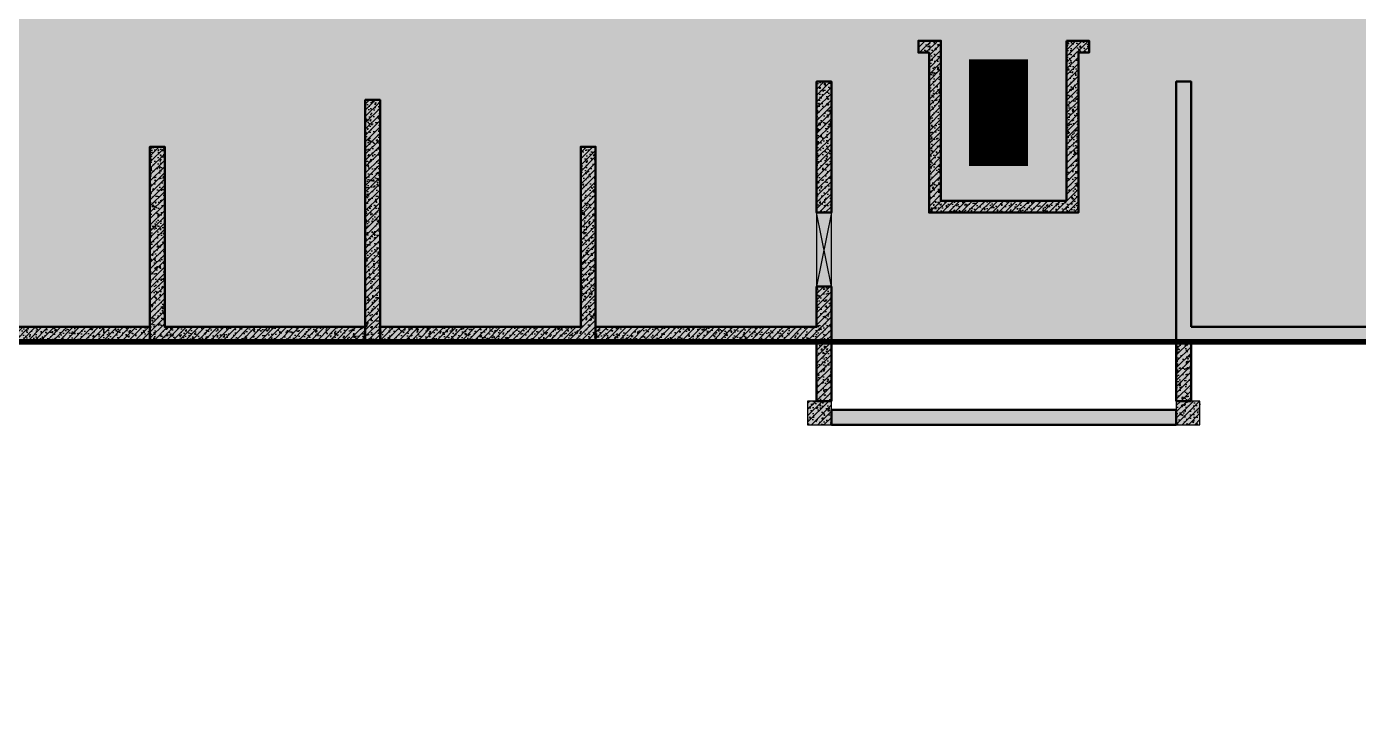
# Model space of a CAD drawing. Extents: x -1338203 to 1886333, y -530034 to 1031844.
# Drawn here: x 766316 to 788791, y -410987 to -399434 of the extents above; entities that cross this region are included whole.
import ezdxf

# ---------------------------------------------------------------- set-up
doc = ezdxf.new("R2010")
doc.units = 0
doc.header["$LTSCALE"] = 1000
doc.header["$MEASUREMENT"] = 0
for name, color, linetype in [('p-a-core', 1, 'Continuous'), ('S-08-墙柱B2_B1$0$0S-CC-LINE', 52, 'Continuous'), ('S-08-墙柱B2_B1$0$0S-CW-HATCH', 251, 'Continuous'), ('S-08-墙柱B2_B1$0$0S-CW-HATCH-UP', 251, 'Continuous'), ('S-08-墙柱B2_B1$0$0S-S-HOLE', 55, 'Continuous')]:
    doc.layers.add(name, color=color, linetype=linetype)
doc.layers.add('p-h-walkable', color=7, linetype='Continuous', lineweight=70, true_color=0xf0f0f0)
doc.layers.add('S-08-墙柱B2_B1$0$0S-CW-LINE', color=7, linetype='Continuous', lineweight=50)
pattern_1 = [(45, (761506.6001984025, -402460.9265819573), (-53.03300858899106, 53.03300858899107), []), (49.99999999999999, (761506.6001984025, -402460.9265819573), (215.178054780226, -18.82564049477853), [22.5, -247.5]), (355, (761506.6001984025, -402460.9265819573), (-41.6254000839, 225.6576401100035), [18, -198]), (100.4514, (761524.5317024025, -402462.4953839573), (173.5528145142065, 206.8318626182861), [19.122057, -210.3426336]), (46.18420000000002, (761506.6001984025, -402400.9265819573), (320.1723145876933, -49.65570429870542), [33.74999999999971, -371.2499999999977]), (96.6356, (761533.2812219025, -402405.0645740573), (280.398811664611, 292.2353612701325), [28.6830864, -315.5139]), (351.1842, (761506.6001984025, -402400.9265819573), (280.3985835400882, 292.2355802775974), [27, -297]), (21, (761536.6001984025, -402415.9265819573), (179.0721156355385, -120.7856671996016), [22.5, -247.5]), (326.0000000000001, (761536.6001984025, -402415.9265819573), (72.99459957647451, 217.5450135140559), [18, -198]), (71.4514, (761551.5228683031, -402425.9920637573), (252.066788574447, 96.75914901298572), [19.122057, -210.3426336]), (37.50000000000001, (761506.6001984025, -402460.9265819573), (3.647956595187201, 99.86815614939344), [0, -195.6, 0, -201, 0, -198.75]), (7.499999999999999, (761506.6001984025, -402460.9265819573), (78.92086123264458, 118.3235135647081), [0, -114.6, 0, -191.1, 0, -75.75]), (327.5, (761439.7001984022, -402460.9265819573), (160.1467308517227, -6.766461520313927), [0, -75, 0, -234, 0, -310.5]), (317.5, (761409.7001984022, -402460.9265819573), (174.9558508027159, 30.03149469969532), [0, -97.5, 0, -155.4, 0, -220.5])]

msp = doc.modelspace()

# ---------------------------------------------------------------- hatches: boundary and pattern name
at = {"layer": 'p-h-walkable', "ltscale": 0.002}
h = msp.add_hatch(color=256, dxfattribs=at)
h.dxf.hatch_style = 1
h.paths.add_polyline_path([(728556.4094088443, -320761.2911765109), (728556.3547588947, -348211.5017243018), (746356.3484443948, -348211.5017242723), (750916.3484443898, -338175.0097184044), (842896.3491870692, -338175.0097184044), (843211.3492125742, -349155.0095694998), (839116.3492611168, -349155.0095695712), (839116.3492611168, -377051.4870058745), (864906.3547584309, -377051.4870058745), (864906.3547584309, -390806.5711709709), (875856.3484613771, -395571.4871842109), (875856.348461363, -404751.4874804067), (834560.3103806074, -404751.4874803963), (839142.6757868899, -442064.2876435285), (869465.2134576387, -438340.3927054469), (871163.1928136485, -452166.5193397896), (873704.0511599232, -451854.4778597266), (877328.6078072718, -464960.3959546241), (761875.9874196091, -479139.0716770189), (761132.9487910755, -468418.2650628918), (764950.6384080613, -465209.0494699521), (763252.8257613134, -451384.280298188), (799242.4407485438, -446964.4145689445), (793807.3212043041, -404751.4870716078), (750756.3491663808, -404751.4872862076), (751556.349166161, -388854.9743852809), (648066.6070076446, -388604.4137855553), (648066.5844366426, -380374.4093295055), (641016.6027933541, -380374.4093186745), (641512.3361103976, -365348.1631979565), (660006.5996086108, -364574.4137855692), (660306.599609829, -340846.8171705838), (656406.6057762853, -340846.8171707173), (656406.6057762853, -336396.8171708743), (656656.3547443041, -340532.365631887), (656406.3547442622, -332417.3777717449), (712156.3557747989, -332417.3777717449), (712080.9374175866, -320761.2911765098)])
at = {"layer": 'S-08-墙柱B2_B1$0$0S-CW-HATCH'}
h = msp.add_hatch(color=256, dxfattribs=at)
h.dxf.hatch_style = 1
h.paths.add_polyline_path([(783866.6001984025, -399670.9265819572), (784246.6001984025, -399670.9265819572), (784246.6001984025, -399870.9265819572), (784066.6001984025, -399870.9265819572), (784066.6001984025, -402570.9265819572), (781546.6001984025, -402570.9265819572), (781546.6001984025, -399870.9265819572), (781366.6001984025, -399870.9265819572), (781366.6001984025, -399670.9265819572), (781746.6001984025, -399670.9265819572), (781746.6001984025, -402370.9265819572), (783866.6001984025, -402370.9265819572)])
h = msp.add_hatch(color=256, dxfattribs=at)
h.dxf.hatch_style = 1
h.paths.add_polyline_path([(779896.6001984025, -402570.9265819806), (779646.6001984025, -402570.9265819806), (779646.6001984025, -400360.9265819572), (779896.6001984025, -400360.9265819572)])
h = msp.add_hatch(color=256, dxfattribs=at)
h.dxf.hatch_style = 1
h.paths.add_polyline_path([(785966.6001984025, -404500.9265819572), (789646.6001984025, -404500.9265819572), (789646.6001984025, -404750.9265819572), (785716.6001984025, -404750.9265819572), (785716.6001984025, -400360.9265819572), (785966.6001984025, -400360.9265819572)])
h = msp.add_hatch(color=256, dxfattribs=at)
h.dxf.hatch_style = 1
h.paths.add_polyline_path([(772281.6001984025, -404750.9265819573), (772031.6001984025, -404750.9265819573), (772031.6001984025, -400670.9265819573), (772281.6001984025, -400670.9265819573)])
h = msp.add_hatch(color=256, dxfattribs=at)
h.dxf.hatch_style = 1
h.paths.add_polyline_path([(768396.6001984025, -404750.9265819572), (772031.6001984025, -404750.9265819572), (772031.6001984025, -404500.9265819572), (768646.6001984025, -404500.9265819572), (768646.6001984025, -401460.9265819572), (768396.6001984025, -401460.9265819572)])
h = msp.add_hatch(color=256, dxfattribs=at)
h.dxf.hatch_style = 1
h.paths.add_polyline_path([(775916.6001984025, -404750.9265819572), (772281.6001984025, -404750.9265819572), (772281.6001984025, -404500.9265819572), (775666.6001984025, -404500.9265819572), (775666.6001984025, -401460.9265819572), (775916.6001984025, -401460.9265819572)])
h = msp.add_hatch(color=256, dxfattribs=at)
h.dxf.hatch_style = 1
h.paths.add_polyline_path([(764416.6001984025, -404750.9265819572), (768396.6001984025, -404750.9265819572), (768396.6001984025, -404500.9265819572), (764666.6001984025, -404500.9265819572), (764666.6001984025, -403820.9265819573), (764416.6001984025, -403820.9265819573)])
h = msp.add_hatch(color=256, dxfattribs=at)
h.dxf.hatch_style = 1
h.paths.add_polyline_path([(779896.6001984025, -404750.9265819572), (775916.6001984025, -404750.9265819572), (775916.6001984025, -404500.9265819572), (779646.6001984025, -404500.9265819572), (779646.6001984025, -403820.9265819573), (779896.6001984025, -403820.9265819573)])
h = msp.add_hatch(color=256, dxfattribs=at)
h.dxf.hatch_style = 1
h.paths.add_polyline_path([(779896.6001984025, -404750.9265819572), (779646.6001984025, -404750.9265819572), (779646.6001984025, -405750.9265819572), (779896.6001984025, -405750.9265819572)])
h = msp.add_hatch(color=256, dxfattribs=at)
h.dxf.hatch_style = 1
h.paths.add_polyline_path([(785716.6001984025, -404750.9265819572), (785966.6001984025, -404750.9265819572), (785966.6001984025, -405750.9265819572), (785716.6001984025, -405750.9265819572)])
h = msp.add_hatch(color=256, dxfattribs=at)
h.dxf.hatch_style = 1
h.paths.add_polyline_path([(779896.6001984025, -405750.9265819572), (779496.6001984025, -405750.9265819572), (779496.6001984025, -406150.9265819572), (779896.6001984025, -406150.9265819572)])
h = msp.add_hatch(color=256, dxfattribs=at)
h.dxf.hatch_style = 1
h.paths.add_polyline_path([(786116.6001984025, -405750.9265819572), (785716.6001984025, -405750.9265819572), (785716.6001984025, -406150.9265819572), (786116.6001984025, -406150.9265819572)])
h = msp.add_hatch(color=256, dxfattribs=at)
h.dxf.hatch_style = 1
h.paths.add_polyline_path([(779896.6001984025, -406150.9265819572), (785716.6001984025, -406150.9265819572), (785716.6001984025, -405900.9265819572), (779896.6001984025, -405900.9265819572)])
at = {"layer": 'S-08-墙柱B2_B1$0$0S-CW-HATCH-UP'}
h = msp.add_hatch(dxfattribs=at)
h.set_pattern_fill('钢筋混凝土', color=256, scale=30)
h.set_pattern_definition(pattern_1)
h.paths.add_polyline_path([(783866.6001984025, -399670.9265819572), (784246.6001984025, -399670.9265819572), (784246.6001984025, -399870.9265819572), (784066.6001984025, -399870.9265819572), (784066.6001984025, -402570.9265819572), (781546.6001984025, -402570.9265819572), (781546.6001984025, -399870.9265819572), (781366.6001984025, -399870.9265819572), (781366.6001984025, -399670.9265819572), (781746.6001984025, -399670.9265819572), (781746.6001984025, -402370.9265819572), (783866.6001984025, -402370.9265819572)])
h = msp.add_hatch(dxfattribs=at)
h.set_pattern_fill('钢筋混凝土', color=256, scale=30)
h.set_pattern_definition([(45, (-3496387.303751316, 348669.923996056), (-53.03300858899106, 53.03300858899107), []), (49.99999999999999, (-3496387.303751316, 348669.923996056), (215.178054780226, -18.82564049477853), [22.5, -247.5]), (355, (-3496387.303751316, 348669.923996056), (-41.6254000839, 225.6576401100035), [18, -198]), (100.4514, (-3496369.372247316, 348668.355194056), (173.5528145142065, 206.8318626182861), [19.122057, -210.3426336]), (46.18420000000002, (-3496387.303751316, 348729.923996056), (320.1723145876933, -49.65570429870542), [33.74999999999981, -371.2499999999985]), (96.6356, (-3496360.622727816, 348725.786003956), (280.398811664611, 292.2353612701325), [28.6830864, -315.5139]), (351.1842, (-3496387.303751316, 348729.923996056), (280.3985835400882, 292.2355802775974), [27, -297]), (21, (-3496357.303751316, 348714.923996056), (179.0721156355385, -120.7856671996016), [22.5, -247.5]), (326.0000000000001, (-3496357.303751316, 348714.923996056), (72.99459957647451, 217.5450135140559), [18, -198]), (71.4514, (-3496342.381081417, 348704.858514256), (252.066788574447, 96.75914901298572), [19.122057, -210.3426336]), (37.50000000000001, (-3496387.303751316, 348669.923996056), (3.647956595187201, 99.86815614939344), [0, -195.6, 0, -201, 0, -198.75]), (7.499999999999999, (-3496387.303751316, 348669.923996056), (78.92086123264458, 118.3235135647081), [0, -114.6, 0, -191.1, 0, -75.75]), (327.5, (-3496454.203751317, 348669.923996056), (160.1467308517227, -6.766461520313927), [0, -75, 0, -234, 0, -310.5]), (317.5, (-3496484.203751317, 348669.923996056), (174.9558508027159, 30.03149469969532), [0, -97.5, 0, -155.4, 0, -220.5])])
h.paths.add_polyline_path([(779896.6001984025, -402570.9265819806), (779646.6001984025, -402570.9265819806), (779646.6001984025, -400360.9265819572), (779896.6001984025, -400360.9265819572)])
h = msp.add_hatch(dxfattribs=at)
h.set_pattern_fill('钢筋混凝土', color=256, scale=30)
h.set_pattern_definition(pattern_1)
h.paths.add_polyline_path([(785966.6001984025, -404500.9265819572), (789646.6001984025, -404500.9265819572), (789646.6001984025, -404750.9265819572), (785716.6001984025, -404750.9265819572), (785716.6001984025, -400360.9265819572), (785966.6001984025, -400360.9265819572)])
h = msp.add_hatch(dxfattribs=at)
h.set_pattern_fill('钢筋混凝土', color=256, scale=30)
h.set_pattern_definition(pattern_1)
h.paths.add_polyline_path([(772281.6001984025, -404750.9265819573), (772031.6001984025, -404750.9265819573), (772031.6001984025, -400670.9265819573), (772281.6001984025, -400670.9265819573)])
h = msp.add_hatch(dxfattribs=at)
h.set_pattern_fill('钢筋混凝土', color=256, scale=30)
h.set_pattern_definition(pattern_1)
h.paths.add_polyline_path([(768396.6001984025, -404750.9265819572), (772031.6001984025, -404750.9265819572), (772031.6001984025, -404500.9265819572), (768646.6001984025, -404500.9265819572), (768646.6001984025, -401460.9265819572), (768396.6001984025, -401460.9265819572)])
h = msp.add_hatch(dxfattribs=at)
h.set_pattern_fill('钢筋混凝土', color=256, scale=30)
h.set_pattern_definition(pattern_1)
h.paths.add_polyline_path([(775916.6001984025, -404750.9265819572), (772281.6001984025, -404750.9265819572), (772281.6001984025, -404500.9265819572), (775666.6001984025, -404500.9265819572), (775666.6001984025, -401460.9265819572), (775916.6001984025, -401460.9265819572)])
h = msp.add_hatch(dxfattribs=at)
h.set_pattern_fill('钢筋混凝土', color=256, scale=30)
h.set_pattern_definition(pattern_1)
h.paths.add_polyline_path([(764416.6001984025, -404750.9265819572), (768396.6001984025, -404750.9265819572), (768396.6001984025, -404500.9265819572), (764666.6001984025, -404500.9265819572), (764666.6001984025, -403820.9265819573), (764416.6001984025, -403820.9265819573)])
h = msp.add_hatch(dxfattribs=at)
h.set_pattern_fill('钢筋混凝土', color=256, scale=30)
h.set_pattern_definition(pattern_1)
h.paths.add_polyline_path([(779896.6001984025, -404750.9265819572), (775916.6001984025, -404750.9265819572), (775916.6001984025, -404500.9265819572), (779646.6001984025, -404500.9265819572), (779646.6001984025, -403820.9265819573), (779896.6001984025, -403820.9265819573)])
h = msp.add_hatch(dxfattribs=at)
h.set_pattern_fill('钢筋混凝土', color=256, scale=30)
h.set_pattern_definition(pattern_1)
h.paths.add_polyline_path([(779896.6001984025, -404750.9265819572), (779646.6001984025, -404750.9265819572), (779646.6001984025, -405750.9265819572), (779896.6001984025, -405750.9265819572)])
h = msp.add_hatch(dxfattribs=at)
h.set_pattern_fill('钢筋混凝土', color=256, scale=30)
h.set_pattern_definition(pattern_1)
h.paths.add_polyline_path([(785716.6001984025, -404750.9265819572), (785966.6001984025, -404750.9265819572), (785966.6001984025, -405750.9265819572), (785716.6001984025, -405750.9265819572)])
h = msp.add_hatch(dxfattribs=at)
h.set_pattern_fill('钢筋混凝土', color=256, scale=30)
h.set_pattern_definition(pattern_1)
h.paths.add_polyline_path([(779896.6001984025, -405750.9265819572), (779496.6001984025, -405750.9265819572), (779496.6001984025, -406150.9265819572), (779896.6001984025, -406150.9265819572)])
h = msp.add_hatch(dxfattribs=at)
h.set_pattern_fill('钢筋混凝土', color=256, scale=30)
h.set_pattern_definition(pattern_1)
h.paths.add_polyline_path([(786116.6001984025, -405750.9265819572), (785716.6001984025, -405750.9265819572), (785716.6001984025, -406150.9265819572), (786116.6001984025, -406150.9265819572)])
h = msp.add_hatch(dxfattribs=at)
h.set_pattern_fill('钢筋混凝土', color=256, scale=30)
h.set_pattern_definition(pattern_1)
h.paths.add_polyline_path([(779896.6001984025, -406150.9265819572), (785716.6001984025, -406150.9265819572), (785716.6001984025, -405900.9265819572), (779896.6001984025, -405900.9265819572)])

# ---------------------------------------------------------------- linework, layer by layer
at = {"layer": 'p-a-core', "ltscale": 0.002, "const_width": 1000, "elevation": -83050.00000000013}
msp.add_lwpolyline([(782718.0638638311, -399986.4874799193), (782718.0638638311, -401786.4874799193)], dxfattribs=at)
at = {"layer": 'p-h-walkable', "ltscale": 0.002, "const_width": 100, "elevation": -83050.00000000013}
msp.add_lwpolyline([(864906.3547584309, -377051.4870058745), (864906.3547584309, -390806.5711709709), (875856.3484613771, -395571.4871842109), (875856.348461363, -404751.4874804067), (834560.3103806074, -404751.4874803963), (839142.6757868899, -442064.2876435285), (869465.2134576387, -438340.3927054469), (871163.1928136485, -452166.5193397896), (873704.0511599232, -451854.4778597266), (877328.6078072718, -464960.3959546241), (761875.9874196091, -479139.0716770189), (761132.9487910755, -468418.2650628918), (764950.6384080613, -465209.0494699521), (763252.8257613134, -451384.280298188), (799242.4407485438, -446964.4145689445), (793807.3212043041, -404751.4870716078), (750756.3491663808, -404751.4872862076), (751556.349166161, -388854.9743852809), (648066.6070076446, -388604.4137855553)], dxfattribs=at)
at = {"layer": 'S-08-墙柱B2_B1$0$0S-CC-LINE'}
for points in [[(779896.6001984025, -405750.9265819572), (779496.6001984025, -405750.9265819572), (779496.6001984025, -406150.9265819572), (779896.6001984025, -406150.9265819572)], [(786116.6001984025, -405750.9265819572), (785716.6001984025, -405750.9265819572), (785716.6001984025, -406150.9265819572), (786116.6001984025, -406150.9265819572)]]:
    msp.add_lwpolyline(points, close=True, dxfattribs=at)
at = {"layer": 'S-08-墙柱B2_B1$0$0S-CW-LINE'}
for points in [[(783866.6001984025, -399670.9265819572), (784246.6001984025, -399670.9265819572), (784246.6001984025, -399870.9265819572), (784066.6001984025, -399870.9265819572), (784066.6001984025, -402570.9265819572), (781546.6001984025, -402570.9265819572), (781546.6001984025, -399870.9265819572), (781366.6001984025, -399870.9265819572), (781366.6001984025, -399670.9265819572), (781746.6001984025, -399670.9265819572), (781746.6001984025, -402370.9265819572), (783866.6001984025, -402370.9265819572)], [(779896.6001984025, -402570.9265819806), (779646.6001984025, -402570.9265819806), (779646.6001984025, -400360.9265819572), (779896.6001984025, -400360.9265819572)], [(785966.6001984025, -404500.9265819572), (789646.6001984025, -404500.9265819572), (789646.6001984025, -404750.9265819572), (785716.6001984025, -404750.9265819572), (785716.6001984025, -400360.9265819572), (785966.6001984025, -400360.9265819572)], [(772281.6001984025, -404750.9265819573), (772031.6001984025, -404750.9265819573), (772031.6001984025, -400670.9265819573), (772281.6001984025, -400670.9265819573)], [(768396.6001984025, -404750.9265819572), (772031.6001984025, -404750.9265819572), (772031.6001984025, -404500.9265819572), (768646.6001984025, -404500.9265819572), (768646.6001984025, -401460.9265819572), (768396.6001984025, -401460.9265819572)], [(775916.6001984025, -404750.9265819572), (772281.6001984025, -404750.9265819572), (772281.6001984025, -404500.9265819572), (775666.6001984025, -404500.9265819572), (775666.6001984025, -401460.9265819572), (775916.6001984025, -401460.9265819572)], [(764416.6001984025, -404750.9265819572), (768396.6001984025, -404750.9265819572), (768396.6001984025, -404500.9265819572), (764666.6001984025, -404500.9265819572), (764666.6001984025, -403820.9265819573), (764416.6001984025, -403820.9265819573)], [(779896.6001984025, -404750.9265819572), (775916.6001984025, -404750.9265819572), (775916.6001984025, -404500.9265819572), (779646.6001984025, -404500.9265819572), (779646.6001984025, -403820.9265819573), (779896.6001984025, -403820.9265819573)], [(779896.6001984025, -404750.9265819572), (779646.6001984025, -404750.9265819572), (779646.6001984025, -405750.9265819572), (779896.6001984025, -405750.9265819572)], [(785716.6001984025, -404750.9265819572), (785966.6001984025, -404750.9265819572), (785966.6001984025, -405750.9265819572), (785716.6001984025, -405750.9265819572)], [(779896.6001984025, -406150.9265819572), (785716.6001984025, -406150.9265819572), (785716.6001984025, -405900.9265819572), (779896.6001984025, -405900.9265819572)]]:
    msp.add_lwpolyline(points, close=True, dxfattribs=at)
at = {"layer": 'S-08-墙柱B2_B1$0$0S-S-HOLE'}
msp.add_lwpolyline([(779896.6001984025, -402570.9265819806), (779646.6001984025, -402570.9265819806), (779646.6001984025, -403820.9265819573), (779896.6001984025, -403820.9265819573)], close=True, dxfattribs=at)
for points in [[(779896.6001984072, -402570.9265820382), (779646.6001984025, -403820.9265819573)], [(779896.6001984025, -403820.9265819583), (779646.6001984025, -402570.9265819806)]]:
    msp.add_lwpolyline(points, dxfattribs=at)

doc.saveas('drawing.dxf')
